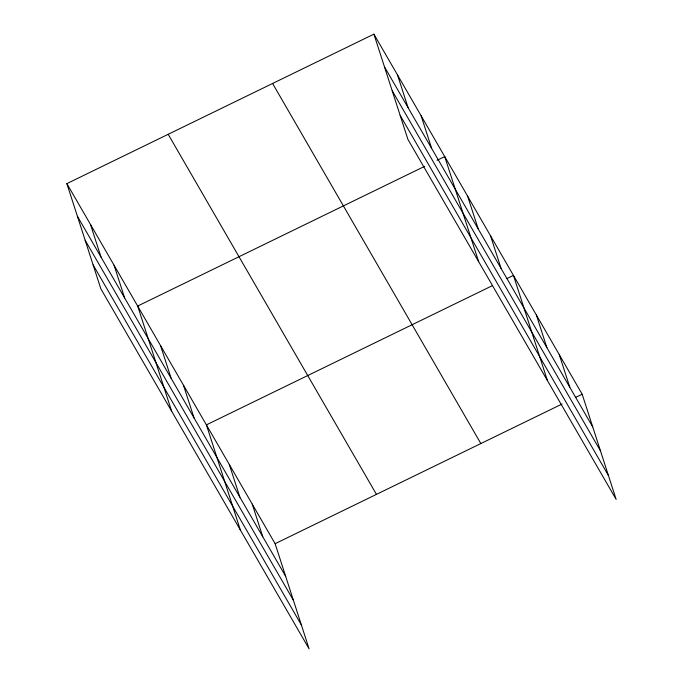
<?xml version="1.0" encoding="UTF-8"?>
<svg xmlns="http://www.w3.org/2000/svg" width="683" height="683" viewBox="0 0 683 683"><rect width="100%" height="100%" fill="white"/><g stroke="black" fill="none" stroke-linecap="round" stroke-linejoin="round"><path stroke-width="1.02" d="M66.866 183.625L275.121 543.694L309.092 648.85L100.828 288.772L66.866 183.625L373.908 34.15L582.172 394.228L616.134 499.375L407.879 139.306L373.908 34.15M424.647 166.345L137.676 306.044L171.638 411.2M437.069 160.3L444.718 156.578L478.681 261.726M492.417 285.639L206.403 424.869L240.365 530.025M506.752 278.655L513.445 275.403L547.407 380.551M275.121 543.694L562.1 404.003M575.479 397.48L582.172 394.228M384.469 66.832L592.724 426.909M392.196 90.745L600.451 450.823M400.153 115.384L608.408 475.462M272.585 83.471L480.849 443.549M168.189 134.295L376.453 494.372M77.418 216.298L285.682 576.375M85.144 240.22L293.408 600.289M93.101 264.859L301.365 624.936M559.266 354.622L569.818 387.295M536.351 315.008L546.912 347.69M490.539 235.797L501.091 268.47M467.624 196.183L478.185 228.865M421.121 115.769L431.673 148.45M397.515 74.959L408.067 107.641M252.215 504.088L262.776 536.77M229.309 464.483L239.861 497.156M183.488 385.263L194.049 417.945M160.582 345.658L171.134 378.331M114.07 265.235L124.63 297.916M90.472 224.425L101.024 257.107"/></g></svg>
